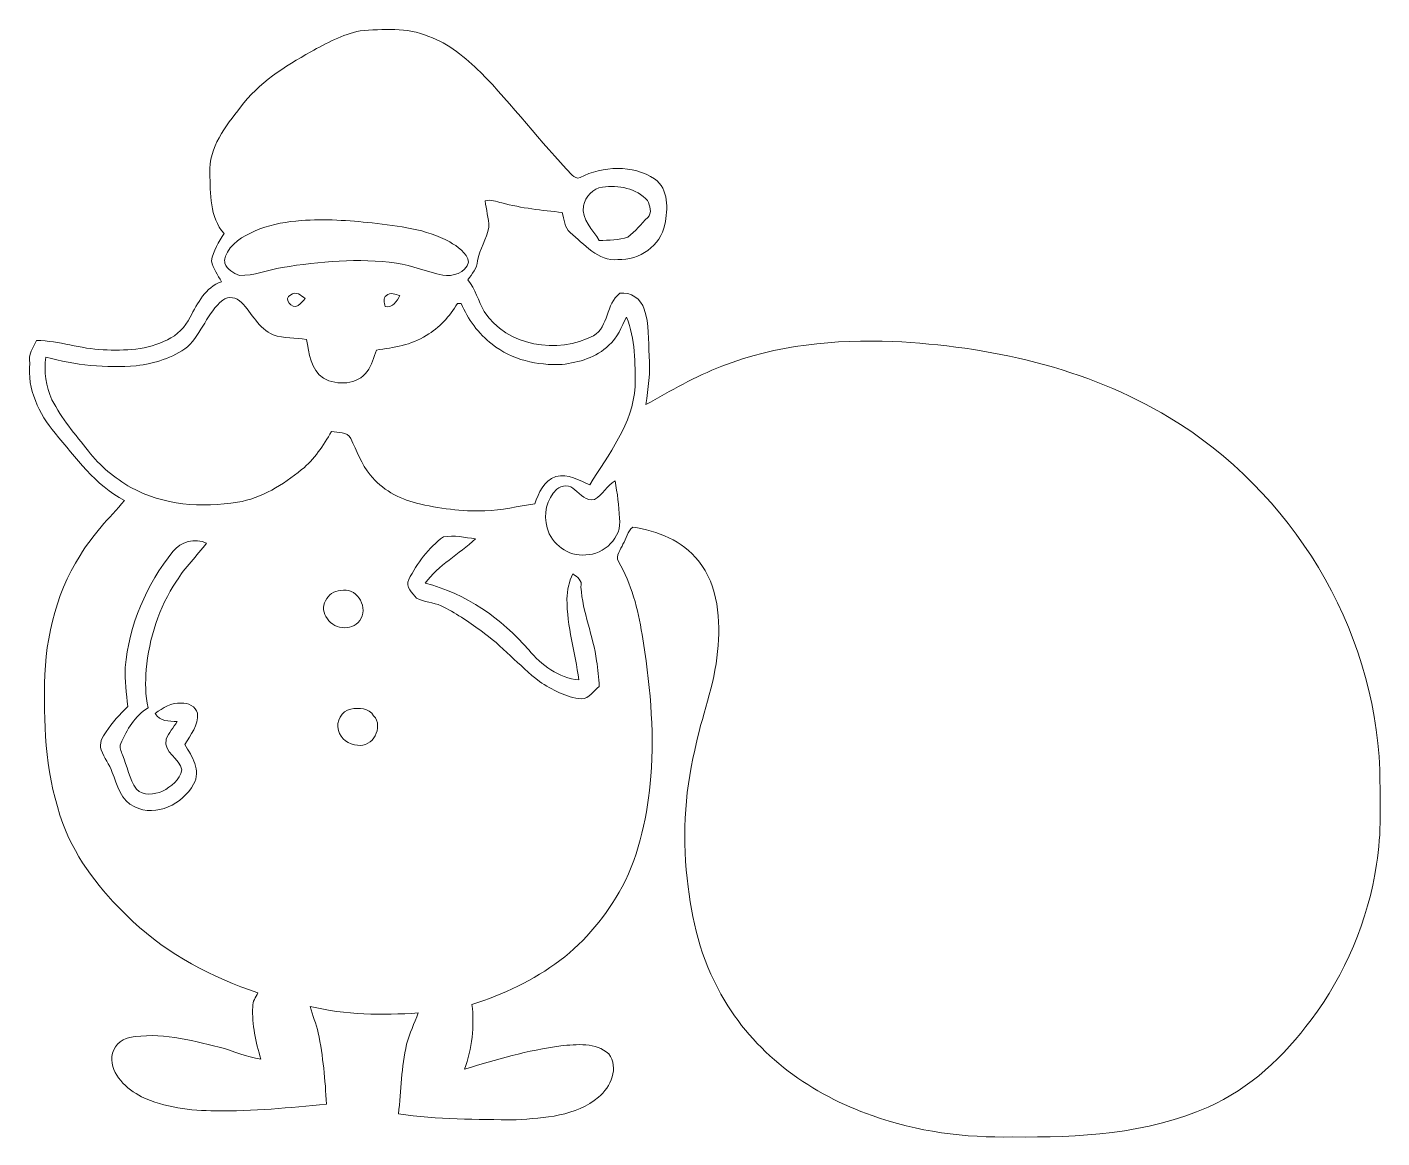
# Model space of a CAD drawing. Header units: centimetres. Extents: x -16.3 to 16.3, y -13.4 to 13.4.
import ezdxf

# ---------------------------------------------------------------- set-up
doc = ezdxf.new("R2010")
doc.units = ezdxf.units.CM
doc.header["$MEASUREMENT"] = 0
doc.layers.add('Layer 1', color=7, linetype='Continuous')

msp = doc.modelspace()

# ---------------------------------------------------------------- linework, layer by layer
at = {"layer": 'Layer 1', "color": 250, "lineweight": 9}
for points, knots in [([(-8.31537, 13.32325), (-7.76433, 13.36629), (-7.17942, 13.41533), (-6.65802, 13.19061), (-6.65802, 13.19061), (-6.17154, 13.02374), (-5.77749, 12.6752), (-5.40883, 12.32842), (-5.40883, 12.32842), (-4.63343, 11.53573), (-3.96738, 10.64461), (-3.19692, 9.84733), (-3.19692, 9.84733), (-3.14506, 9.80393), (-3.07768, 9.74291), (-3.00677, 9.78595), (-3.00677, 9.78595), (-2.45679, 10.07063), (-1.73959, 10.0985), (-1.21042, 9.75419), (-1.21042, 9.75419), (-0.86364, 9.50302), (-0.88975, 9.02853), (-0.96454, 8.65635), (-0.96454, 8.65635), (-1.06508, 8.142), (-1.57908, 7.78111), (-2.09413, 7.80722), (-2.09413, 7.80722), (-2.57638, 7.76277), (-2.91328, 8.18151), (-3.24701, 8.45985), (-3.24701, 8.45985), (-3.386, 8.58121), (-3.39059, 8.78088), (-3.4368, 8.94598), (-3.4368, 8.94598), (-3.92752, 8.99007), (-4.41823, 9.0497), (-4.89589, 9.17458), (-4.89589, 9.17458), (-5.02748, 9.20175), (-5.16436, 9.26172), (-5.30088, 9.22749), (-5.30088, 9.22749), (-5.27795, 9.01407), (-5.20528, 8.80698), (-5.20987, 8.59003), (-5.20987, 8.59003), (-5.25537, 8.30358), (-5.43, 8.06016), (-5.48009, 7.77511), (-5.48009, 7.77511), (-5.49316, 7.59449), (-5.61556, 7.46044), (-5.7154, 7.32109), (-5.7154, 7.32109), (-5.53336, 7.0939), (-5.46175, 6.80744), (-5.31958, 6.55768), (-5.31958, 6.55768), (-4.77807, 5.70678), (-3.5444, 5.51875), (-2.6868, 5.9696), (-2.6868, 5.9696), (-2.30686, 6.19114), (-2.39223, 6.73759), (-2.04792, 6.99406), (-2.04792, 6.99406), (-1.78863, 7.03957), (-1.53357, 6.85789), (-1.4616, 6.61165), (-1.4616, 6.61165), (-1.33249, 6.25182), (-1.36988, 5.85847), (-1.33919, 5.48382), (-1.33919, 5.48382), (-1.31097, 5.09012), (-1.36424, 4.69678), (-1.41927, 4.30766), (-1.41927, 4.30766), (-0.82272, 4.6421), (-0.23041, 4.99134), (0.41165, 5.23265), (0.41165, 5.23265), (1.71728, 5.7537), (3.14391, 5.88176), (4.53809, 5.83166), (4.53809, 5.83166), (6.85372, 5.71913), (9.2004, 5.20336), (11.20383, 3.99933), (11.20383, 3.99933), (14.14811, 2.22804), (16.15577, -1.05281), (16.27995, -4.50015), (16.27995, -4.50015), (16.28312, -5.25827), (16.33075, -6.02415), (16.20127, -6.77522), (16.20127, -6.77522), (16.00125, -8.13306), (15.44915, -9.43516), (14.62224, -10.52983), (14.62224, -10.52983), (13.98125, -11.41742), (13.14728, -12.18788), (12.13869, -12.63521), (12.13869, -12.63521), (10.66725, -13.29349), (9.01731, -13.37357), (7.43016, -13.3577), (7.43016, -13.3577), (6.27975, -13.38027), (5.11806, -13.23352), (4.03291, -12.84123), (4.03291, -12.84123), (2.59111, -12.34346), (1.2696, -11.39696), (0.48291, -10.07333), (0.48291, -10.07333), (-0.02368, -9.24218), (-0.29426, -8.28405), (-0.40327, -7.32202), (-0.40327, -7.32202), (-0.54156, -6.22559), (-0.50064, -5.10375), (-0.24064, -4.02813), (-0.24064, -4.02813), (-0.08824, -3.22557), (0.24126, -2.46286), (0.30828, -1.64371), (0.30828, -1.64371), (0.38801, -0.899), (0.33263, -0.06538), (-0.15562, 0.54141), (-0.15562, 0.54141), (-0.53239, 1.02577), (-1.1434, 1.26742), (-1.73571, 1.34962), (-1.73571, 1.34962), (-1.86659, 1.25543), (-1.88987, 1.07269), (-1.97454, 0.94393), (-1.97454, 0.94393), (-2.01617, 0.81163), (-2.16927, 0.66841), (-2.07932, 0.52412), (-2.07932, 0.52412), (-1.76605, -0.01388), (-1.61224, -0.62595), (-1.5124, -1.2359), (-1.5124, -1.2359), (-1.32896, -2.36514), (-1.21078, -3.51378), (-1.29756, -4.6582), (-1.29756, -4.6582), (-1.37658, -5.57507), (-1.56673, -6.49864), (-1.99042, -7.32273), (-1.99042, -7.32273), (-2.36224, -8.01029), (-2.87342, -8.62377), (-3.4936, -9.10073), (-3.4936, -9.10073), (-4.13142, -9.57592), (-4.85709, -9.92376), (-5.61521, -10.15941), (-5.61521, -10.15941), (-5.55313, -10.68964), (-5.6145, -11.22445), (-5.79512, -11.72539), (-5.79512, -11.72539), (-5.0363, -11.4848), (-4.26513, -11.26996), (-3.47561, -11.15883), (-3.47561, -11.15883), (-3.09285, -11.12461), (-2.62436, -11.0664), (-2.31815, -11.35603), (-2.31815, -11.35603), (-2.05956, -11.68165), (-2.2737, -12.16037), (-2.5598, -12.39638), (-2.5598, -12.39638), (-3.10837, -12.86028), (-3.86896, -12.89767), (-4.55264, -12.94389), (-4.55264, -12.94389), (-5.49844, -12.9333), (-6.45059, -12.94177), (-7.38756, -12.79678), (-7.38756, -12.79678), (-7.32371, -12.23798), (-7.32336, -11.6693), (-7.19036, -11.12038), (-7.19036, -11.12038), (-7.12545, -10.85862), (-7.00409, -10.61661), (-6.91096, -10.36508), (-6.91096, -10.36508), (-7.78126, -10.42576), (-8.66428, -10.41376), (-9.51658, -10.21021), (-9.51658, -10.21021), (-9.46049, -10.4247), (-9.37441, -10.63002), (-9.32325, -10.84592), (-9.32325, -10.84592), (-9.20437, -11.41071), (-9.15674, -11.98715), (-9.12323, -12.56253), (-9.12323, -12.56253), (-10.01188, -12.65073), (-10.9023, -12.74351), (-11.79624, -12.72375), (-11.79624, -12.72375), (-12.40513, -12.73398), (-13.02531, -12.64332), (-13.582, -12.38826), (-13.582, -12.38826), (-13.94042, -12.19882), (-14.33165, -11.86051), (-14.30025, -11.41636), (-14.30025, -11.41636), (-14.2812, -11.19129), (-14.09282, -11.00255), (-13.87516, -10.9574), (-13.87516, -10.9574), (-13.14561, -10.82757), (-12.41607, -11.0089), (-11.71333, -11.19164), (-11.71333, -11.19164), (-11.37537, -11.27878), (-11.05329, -11.43082), (-10.70615, -11.48021), (-10.70615, -11.48021), (-10.83245, -11.0717), (-10.91923, -10.64695), (-10.90441, -10.21762), (-10.90441, -10.21762), (-10.90759, -10.08815), (-10.83633, -9.98479), (-10.77636, -9.87931), (-10.77636, -9.87931), (-11.88267, -9.5163), (-12.941, -8.95679), (-13.79402, -8.15598), (-13.79402, -8.15598), (-14.45936, -7.54533), (-15.04179, -6.82637), (-15.40586, -5.99487), (-15.40586, -5.99487), (-15.83695, -4.93266), (-15.93996, -3.76673), (-15.92762, -2.63113), (-15.92762, -2.63113), (-15.93644, -1.48355), (-15.69161, -0.30244), (-15.06261, 0.67123), (-15.06261, 0.67123), (-14.77439, 1.16441), (-14.36552, 1.56552), (-13.99616, 1.99485), (-13.99616, 1.99485), (-14.70101, 2.36562), (-15.16773, 3.02637), (-15.66938, 3.62045), (-15.66938, 3.62045), (-16.05885, 4.08823), (-16.34495, 4.68265), (-16.28251, 5.30708), (-16.28251, 5.30708), (-16.31779, 5.51169), (-16.20631, 5.68632), (-16.11424, 5.8553), (-16.11424, 5.8553), (-15.57131, 5.8493), (-15.05343, 5.65069), (-14.51192, 5.63199), (-14.51192, 5.63199), (-13.98805, 5.60518), (-13.43701, 5.6267), (-12.96111, 5.87223), (-12.96111, 5.87223), (-12.72404, 5.98547), (-12.53143, 6.17985), (-12.4136, 6.4141), (-12.4136, 6.4141), (-12.23474, 6.75312), (-12.04248, 7.14047), (-11.65442, 7.27029), (-11.65442, 7.27029), (-11.74755, 7.43257), (-11.85656, 7.59026), (-11.89925, 7.77476), (-11.89925, 7.77476), (-11.8555, 8.01959), (-11.72709, 8.23337), (-11.59233, 8.43693), (-11.59233, 8.43693), (-11.95005, 8.82921), (-11.92147, 9.40001), (-11.9377, 9.89319), (-11.9377, 9.89319), (-11.96733, 10.51373), (-11.55811, 11.02102), (-11.19793, 11.4814), (-11.19793, 11.4814), (-10.76366, 12.0716), (-10.13007, 12.46283), (-9.50282, 12.81878), (-9.50282, 12.81878), (-9.12711, 13.02621), (-8.73905, 13.2347), (-8.31537, 13.32325), (-8.31537, 13.32325), (-8.31537, 13.32325), (-8.31537, 13.32325), (-8.31537, 13.32325)], [0, 0, 0, 0, 0.01234568, 0.01234568, 0.01234568, 0.01234568, 0.02469136, 0.02469136, 0.02469136, 0.02469136, 0.03703704, 0.03703704, 0.03703704, 0.03703704, 0.04938272, 0.04938272, 0.04938272, 0.04938272, 0.0617284, 0.0617284, 0.0617284, 0.0617284, 0.07407407, 0.07407407, 0.07407407, 0.07407407, 0.08641975, 0.08641975, 0.08641975, 0.08641975, 0.09876543, 0.09876543, 0.09876543, 0.09876543, 0.11111111, 0.11111111, 0.11111111, 0.11111111, 0.12345679, 0.12345679, 0.12345679, 0.12345679, 0.13580247, 0.13580247, 0.13580247, 0.13580247, 0.14814815, 0.14814815, 0.14814815, 0.14814815, 0.16049383, 0.16049383, 0.16049383, 0.16049383, 0.17283951, 0.17283951, 0.17283951, 0.17283951, 0.18518519, 0.18518519, 0.18518519, 0.18518519, 0.19753086, 0.19753086, 0.19753086, 0.19753086, 0.20987654, 0.20987654, 0.20987654, 0.20987654, 0.22222222, 0.22222222, 0.22222222, 0.22222222, 0.2345679, 0.2345679, 0.2345679, 0.2345679, 0.24691358, 0.24691358, 0.24691358, 0.24691358, 0.25925926, 0.25925926, 0.25925926, 0.25925926, 0.27160494, 0.27160494, 0.27160494, 0.27160494, 0.28395062, 0.28395062, 0.28395062, 0.28395062, 0.2962963, 0.2962963, 0.2962963, 0.2962963, 0.30864198, 0.30864198, 0.30864198, 0.30864198, 0.32098765, 0.32098765, 0.32098765, 0.32098765, 0.33333333, 0.33333333, 0.33333333, 0.33333333, 0.34567901, 0.34567901, 0.34567901, 0.34567901, 0.35802469, 0.35802469, 0.35802469, 0.35802469, 0.37037037, 0.37037037, 0.37037037, 0.37037037, 0.38271605, 0.38271605, 0.38271605, 0.38271605, 0.39506173, 0.39506173, 0.39506173, 0.39506173, 0.40740741, 0.40740741, 0.40740741, 0.40740741, 0.41975309, 0.41975309, 0.41975309, 0.41975309, 0.43209877, 0.43209877, 0.43209877, 0.43209877, 0.44444444, 0.44444444, 0.44444444, 0.44444444, 0.45679012, 0.45679012, 0.45679012, 0.45679012, 0.4691358, 0.4691358, 0.4691358, 0.4691358, 0.48148148, 0.48148148, 0.48148148, 0.48148148, 0.49382716, 0.49382716, 0.49382716, 0.49382716, 0.50617284, 0.50617284, 0.50617284, 0.50617284, 0.51851852, 0.51851852, 0.51851852, 0.51851852, 0.5308642, 0.5308642, 0.5308642, 0.5308642, 0.54320988, 0.54320988, 0.54320988, 0.54320988, 0.55555556, 0.55555556, 0.55555556, 0.55555556, 0.56790123, 0.56790123, 0.56790123, 0.56790123, 0.58024691, 0.58024691, 0.58024691, 0.58024691, 0.59259259, 0.59259259, 0.59259259, 0.59259259, 0.60493827, 0.60493827, 0.60493827, 0.60493827, 0.61728395, 0.61728395, 0.61728395, 0.61728395, 0.62962963, 0.62962963, 0.62962963, 0.62962963, 0.64197531, 0.64197531, 0.64197531, 0.64197531, 0.65432099, 0.65432099, 0.65432099, 0.65432099, 0.66666667, 0.66666667, 0.66666667, 0.66666667, 0.67901235, 0.67901235, 0.67901235, 0.67901235, 0.69135802, 0.69135802, 0.69135802, 0.69135802, 0.7037037, 0.7037037, 0.7037037, 0.7037037, 0.71604938, 0.71604938, 0.71604938, 0.71604938, 0.72839506, 0.72839506, 0.72839506, 0.72839506, 0.74074074, 0.74074074, 0.74074074, 0.74074074, 0.75308642, 0.75308642, 0.75308642, 0.75308642, 0.7654321, 0.7654321, 0.7654321, 0.7654321, 0.77777778, 0.77777778, 0.77777778, 0.77777778, 0.79012346, 0.79012346, 0.79012346, 0.79012346, 0.80246914, 0.80246914, 0.80246914, 0.80246914, 0.81481481, 0.81481481, 0.81481481, 0.81481481, 0.82716049, 0.82716049, 0.82716049, 0.82716049, 0.83950617, 0.83950617, 0.83950617, 0.83950617, 0.85185185, 0.85185185, 0.85185185, 0.85185185, 0.86419753, 0.86419753, 0.86419753, 0.86419753, 0.87654321, 0.87654321, 0.87654321, 0.87654321, 0.88888889, 0.88888889, 0.88888889, 0.88888889, 0.90123457, 0.90123457, 0.90123457, 0.90123457, 0.91358025, 0.91358025, 0.91358025, 0.91358025, 0.92592593, 0.92592593, 0.92592593, 0.92592593, 0.9382716, 0.9382716, 0.9382716, 0.9382716, 0.95061728, 0.95061728, 0.95061728, 0.95061728, 0.96296296, 0.96296296, 0.96296296, 0.96296296, 0.97530864, 0.97530864, 0.97530864, 0.97530864, 1, 1, 1, 1]), ([(-2.46808, 9.55735), (-2.69703, 9.52488), (-2.88189, 9.32663), (-2.92669, 9.10437), (-2.92669, 9.10437), (-2.98278, 8.76713), (-2.6935, 8.53218), (-2.54604, 8.26406), (-2.54604, 8.26406), (-2.31568, 8.28523), (-2.07367, 8.269), (-1.85319, 8.34907), (-1.85319, 8.34907), (-1.67397, 8.48314), (-1.54027, 8.66976), (-1.37623, 8.8211), (-1.37623, 8.8211), (-1.26934, 8.9294), (-1.3152, 9.11144), (-1.38152, 9.23103), (-1.38152, 9.23103), (-1.64963, 9.52524), (-2.08708, 9.61097), (-2.46808, 9.55735), (-2.46808, 9.55735), (-2.46808, 9.55735), (-2.46808, 9.55735), (-2.46808, 9.55735)], [0, 0, 0, 0, 0.125, 0.125, 0.125, 0.125, 0.25, 0.25, 0.25, 0.25, 0.375, 0.375, 0.375, 0.375, 0.5, 0.5, 0.5, 0.5, 0.625, 0.625, 0.625, 0.625, 0.75, 0.75, 0.75, 0.75, 1, 1, 1, 1]), ([(-9.736, 8.74878), (-10.07467, 8.72268), (-10.41299, 8.66447), (-10.73261, 8.54698), (-10.73261, 8.54698), (-11.02753, 8.42175), (-11.3475, 8.27888), (-11.51225, 7.98608), (-11.51225, 7.98608), (-11.55952, 7.90705), (-11.59762, 7.80969), (-11.57222, 7.71726), (-11.57222, 7.71726), (-11.52001, 7.56592), (-11.36726, 7.47949), (-11.2258, 7.42622), (-11.2258, 7.42622), (-10.86808, 7.40893), (-10.53717, 7.56204), (-10.18968, 7.61566), (-10.18968, 7.61566), (-9.28233, 7.76771), (-8.35347, 7.84496), (-7.43766, 7.72326), (-7.43766, 7.72326), (-7.05489, 7.67104), (-6.70106, 7.50206), (-6.32182, 7.43327), (-6.32182, 7.43327), (-6.07735, 7.38847), (-5.77219, 7.48513), (-5.69599, 7.74336), (-5.69599, 7.74336), (-5.73304, 7.97479), (-5.96763, 8.1226), (-6.15284, 8.23408), (-6.15284, 8.23408), (-6.72469, 8.54664), (-7.3858, 8.61896), (-8.02292, 8.68986), (-8.02292, 8.68986), (-8.59124, 8.75478), (-9.16451, 8.78829), (-9.736, 8.74878), (-9.736, 8.74878), (-9.736, 8.74878), (-9.736, 8.74878), (-9.736, 8.74878)], [0, 0, 0, 0, 0.07692308, 0.07692308, 0.07692308, 0.07692308, 0.15384615, 0.15384615, 0.15384615, 0.15384615, 0.23076923, 0.23076923, 0.23076923, 0.23076923, 0.30769231, 0.30769231, 0.30769231, 0.30769231, 0.38461538, 0.38461538, 0.38461538, 0.38461538, 0.46153846, 0.46153846, 0.46153846, 0.46153846, 0.53846154, 0.53846154, 0.53846154, 0.53846154, 0.61538462, 0.61538462, 0.61538462, 0.61538462, 0.69230769, 0.69230769, 0.69230769, 0.69230769, 0.76923077, 0.76923077, 0.76923077, 0.76923077, 0.84615385, 0.84615385, 0.84615385, 0.84615385, 1, 1, 1, 1]), ([(-11.6269, 6.83073), (-12.00014, 6.52804), (-12.13032, 6.03098), (-12.47604, 5.70501), (-12.47604, 5.70501), (-12.83023, 5.4295), (-13.27367, 5.30426), (-13.71182, 5.24676), (-13.71182, 5.24676), (-14.44525, 5.18537), (-15.18537, 5.25487), (-15.89269, 5.45701), (-15.89269, 5.45701), (-15.9375, 5.10847), (-15.89446, 4.74793), (-15.74594, 4.42725), (-15.74594, 4.42725), (-15.51875, 3.97182), (-15.17796, 3.58694), (-14.86752, 3.18759), (-14.86752, 3.18759), (-14.58988, 2.82882), (-14.23252, 2.53636), (-13.842, 2.30882), (-13.842, 2.30882), (-13.06306, 1.88196), (-12.13102, 1.81317), (-11.26672, 1.95463), (-11.26672, 1.95463), (-10.68499, 2.05024), (-10.1738, 2.37585), (-9.72295, 2.73992), (-9.72295, 2.73992), (-9.41533, 2.98616), (-9.20014, 3.32306), (-9.0047, 3.66067), (-9.0047, 3.66067), (-8.84596, 3.63033), (-8.62193, 3.6649), (-8.53938, 3.49028), (-8.53938, 3.49028), (-8.39546, 3.19147), (-8.28221, 2.87221), (-8.06984, 2.61256), (-8.06984, 2.61256), (-7.79361, 2.26261), (-7.38227, 2.03895), (-6.95294, 1.93523), (-6.95294, 1.93523), (-6.41601, 1.79765), (-5.85933, 1.72921), (-5.30442, 1.74473), (-5.30442, 1.74473), (-4.89766, 1.75108), (-4.5036, 1.86291), (-4.10179, 1.91195), (-4.10179, 1.91195), (-4.00407, 2.17688), (-3.88765, 2.47392), (-3.59097, 2.57094), (-3.59097, 2.57094), (-3.3031, 2.64784), (-3.02829, 2.48168), (-2.77499, 2.37021), (-2.77499, 2.37021), (-2.32344, 3.11386), (-1.73536, 3.84129), (-1.68138, 4.74758), (-1.68138, 4.74758), (-1.67997, 5.3032), (-1.6715, 5.89587), (-1.88882, 6.41868), (-1.88882, 6.41868), (-2.01687, 6.18338), (-2.09554, 5.91033), (-2.31532, 5.73923), (-2.31532, 5.73923), (-2.61342, 5.44431), (-3.03605, 5.32966), (-3.43963, 5.27639), (-3.43963, 5.27639), (-4.03335, 5.25064), (-4.65812, 5.38505), (-5.12767, 5.76675), (-5.12767, 5.76675), (-5.4667, 6.01511), (-5.70799, 6.37), (-5.87838, 6.75029), (-5.87838, 6.75029), (-5.9006, 6.74959), (-5.94435, 6.74818), (-5.96622, 6.74747), (-5.96622, 6.74747), (-6.15566, 6.43985), (-6.40261, 6.1608), (-6.71729, 5.97736), (-6.71729, 5.97736), (-7.07535, 5.74594), (-7.50539, 5.67997), (-7.91955, 5.62599), (-7.91955, 5.62599), (-7.98411, 5.44854), (-8.0335, 5.26298), (-8.13969, 5.10422), (-8.13969, 5.10422), (-8.38134, 4.7885), (-8.86429, 4.76204), (-9.19484, 4.94372), (-9.19484, 4.94372), (-9.51164, 5.14163), (-9.53951, 5.55508), (-9.60724, 5.88281), (-9.60724, 5.88281), (-9.87394, 5.91703), (-10.15194, 5.90045), (-10.40769, 5.99112), (-10.40769, 5.99112), (-10.76648, 6.14175), (-10.91606, 6.5157), (-11.17605, 6.77393), (-11.17605, 6.77393), (-11.28894, 6.89317), (-11.49108, 6.93868), (-11.6269, 6.83073), (-11.6269, 6.83073), (-11.6269, 6.83073), (-11.6269, 6.83073), (-11.6269, 6.83073)], [0, 0, 0, 0, 0.03030303, 0.03030303, 0.03030303, 0.03030303, 0.06060606, 0.06060606, 0.06060606, 0.06060606, 0.09090909, 0.09090909, 0.09090909, 0.09090909, 0.12121212, 0.12121212, 0.12121212, 0.12121212, 0.15151515, 0.15151515, 0.15151515, 0.15151515, 0.18181818, 0.18181818, 0.18181818, 0.18181818, 0.21212121, 0.21212121, 0.21212121, 0.21212121, 0.24242424, 0.24242424, 0.24242424, 0.24242424, 0.27272727, 0.27272727, 0.27272727, 0.27272727, 0.3030303, 0.3030303, 0.3030303, 0.3030303, 0.33333333, 0.33333333, 0.33333333, 0.33333333, 0.36363636, 0.36363636, 0.36363636, 0.36363636, 0.39393939, 0.39393939, 0.39393939, 0.39393939, 0.42424242, 0.42424242, 0.42424242, 0.42424242, 0.45454545, 0.45454545, 0.45454545, 0.45454545, 0.48484848, 0.48484848, 0.48484848, 0.48484848, 0.51515152, 0.51515152, 0.51515152, 0.51515152, 0.54545455, 0.54545455, 0.54545455, 0.54545455, 0.57575758, 0.57575758, 0.57575758, 0.57575758, 0.60606061, 0.60606061, 0.60606061, 0.60606061, 0.63636364, 0.63636364, 0.63636364, 0.63636364, 0.66666667, 0.66666667, 0.66666667, 0.66666667, 0.6969697, 0.6969697, 0.6969697, 0.6969697, 0.72727273, 0.72727273, 0.72727273, 0.72727273, 0.75757576, 0.75757576, 0.75757576, 0.75757576, 0.78787879, 0.78787879, 0.78787879, 0.78787879, 0.81818182, 0.81818182, 0.81818182, 0.81818182, 0.84848485, 0.84848485, 0.84848485, 0.84848485, 0.87878788, 0.87878788, 0.87878788, 0.87878788, 0.90909091, 0.90909091, 0.90909091, 0.90909091, 0.93939394, 0.93939394, 0.93939394, 0.93939394, 1, 1, 1, 1]), ([(-9.98577, 6.9542), (-10.18121, 6.87765), (-9.96143, 6.59331), (-9.80656, 6.7002), (-9.80656, 6.7002), (-9.7413, 6.74606), (-9.69155, 6.80991), (-9.63758, 6.86777), (-9.63758, 6.86777), (-9.73283, 6.94538), (-9.86618, 7.05651), (-9.98577, 6.9542), (-9.98577, 6.9542), (-9.98577, 6.9542), (-9.98577, 6.9542), (-9.98577, 6.9542)], [0, 0, 0, 0, 0.2, 0.2, 0.2, 0.2, 0.4, 0.4, 0.4, 0.4, 0.6, 0.6, 0.6, 0.6, 1, 1, 1, 1]), ([(-7.6779, 6.93974), (-7.7802, 6.88611), (-7.72129, 6.7637), (-7.7093, 6.67163), (-7.7093, 6.67163), (-7.51703, 6.63353), (-7.43272, 6.81168), (-7.35193, 6.94009), (-7.35193, 6.94009), (-7.45635, 6.97043), (-7.58441, 7.02687), (-7.6779, 6.93974), (-7.6779, 6.93974), (-7.6779, 6.93974), (-7.6779, 6.93974), (-7.6779, 6.93974)], [0, 0, 0, 0, 0.2, 0.2, 0.2, 0.2, 0.4, 0.4, 0.4, 0.4, 0.6, 0.6, 0.6, 0.6, 1, 1, 1, 1]), ([(-2.66034, 2.02343), (-2.85225, 1.95993), (-2.99971, 2.15395), (-3.13694, 2.25203), (-3.13694, 2.25203), (-3.24454, 2.37797), (-3.45303, 2.37585), (-3.57015, 2.26578), (-3.57015, 2.26578), (-3.81957, 2.03613), (-3.89436, 1.65618), (-3.80228, 1.33657), (-3.80228, 1.33657), (-3.69786, 0.9337), (-3.29005, 0.64371), (-2.87201, 0.68463), (-2.87201, 0.68463), (-2.43104, 0.68851), (-1.98371, 1.10585), (-2.06027, 1.56693), (-2.06027, 1.56693), (-2.06203, 1.86997), (-2.11283, 2.16948), (-2.16363, 2.46722), (-2.16363, 2.46722), (-2.3633, 2.35856), (-2.46102, 2.13032), (-2.66034, 2.02343), (-2.66034, 2.02343), (-2.66034, 2.02343), (-2.66034, 2.02343), (-2.66034, 2.02343)], [0, 0, 0, 0, 0.11111111, 0.11111111, 0.11111111, 0.11111111, 0.22222222, 0.22222222, 0.22222222, 0.22222222, 0.33333333, 0.33333333, 0.33333333, 0.33333333, 0.44444444, 0.44444444, 0.44444444, 0.44444444, 0.55555556, 0.55555556, 0.55555556, 0.55555556, 0.66666667, 0.66666667, 0.66666667, 0.66666667, 0.77777778, 0.77777778, 0.77777778, 0.77777778, 1, 1, 1, 1]), ([(-12.82741, 0.76366), (-13.46805, -0.03081), (-13.88891, -1.01188), (-13.97817, -2.03247), (-13.97817, -2.03247), (-13.9891, -2.34609), (-13.951, -2.65865), (-13.91925, -2.97051), (-13.91925, -2.97051), (-14.10446, -3.16489), (-14.29496, -3.35786), (-14.4389, -3.58646), (-14.4389, -3.58646), (-14.52921, -3.70887), (-14.61916, -3.86339), (-14.55496, -4.02248), (-14.55496, -4.02248), (-14.49075, -4.21299), (-14.35599, -4.37103), (-14.29108, -4.56189), (-14.29108, -4.56189), (-14.16902, -4.86845), (-14.08788, -5.25157), (-13.74886, -5.39621), (-13.74886, -5.39621), (-13.23345, -5.65197), (-12.59105, -5.32318), (-12.32893, -4.85046), (-12.32893, -4.85046), (-12.13984, -4.51532), (-12.36633, -4.17136), (-12.5406, -3.8909), (-12.5406, -3.8909), (-12.40478, -3.65595), (-12.20722, -3.42735), (-12.23262, -3.13737), (-12.23262, -3.13737), (-12.28378, -2.97403), (-12.45805, -2.87455), (-12.62668, -2.89078), (-12.62668, -2.89078), (-12.86268, -2.87526), (-13.07259, -3.00649), (-13.25427, -3.13984), (-13.25427, -3.13984), (-13.14773, -3.33457), (-12.91772, -3.32681), (-12.72616, -3.33634), (-12.72616, -3.33634), (-12.808, -3.48239), (-12.93395, -3.60515), (-12.98933, -3.76532), (-12.98933, -3.76532), (-13.062, -4.09551), (-12.66901, -4.21899), (-12.60904, -4.5005), (-12.60904, -4.5005), (-12.65701, -4.7418), (-12.87327, -4.90548), (-13.07823, -5.01732), (-13.07823, -5.01732), (-13.27543, -5.09705), (-13.54919, -5.13833), (-13.71006, -4.96864), (-13.71006, -4.96864), (-13.88256, -4.71923), (-13.93195, -4.41301), (-14.04484, -4.13714), (-14.04484, -4.13714), (-14.07412, -4.05248), (-14.13092, -3.95864), (-14.08435, -3.86938), (-14.08435, -3.86938), (-13.93689, -3.53389), (-13.74992, -3.19981), (-13.42642, -3.00508), (-13.42642, -3.00508), (-13.49945, -2.70381), (-13.49239, -2.38948), (-13.47052, -2.08257), (-13.47052, -2.08257), (-13.40173, -1.32868), (-13.16995, -0.58255), (-12.74274, 0.04646), (-12.74274, 0.04646), (-12.54236, 0.38654), (-12.24885, 0.65465), (-12.01566, 0.96968), (-12.01566, 0.96968), (-12.30036, 1.09174), (-12.63655, 1.0039), (-12.82741, 0.76366), (-12.82741, 0.76366), (-12.82741, 0.76366), (-12.82741, 0.76366), (-12.82741, 0.76366)], [0, 0, 0, 0, 0.04, 0.04, 0.04, 0.04, 0.08, 0.08, 0.08, 0.08, 0.12, 0.12, 0.12, 0.12, 0.16, 0.16, 0.16, 0.16, 0.2, 0.2, 0.2, 0.2, 0.24, 0.24, 0.24, 0.24, 0.28, 0.28, 0.28, 0.28, 0.32, 0.32, 0.32, 0.32, 0.36, 0.36, 0.36, 0.36, 0.4, 0.4, 0.4, 0.4, 0.44, 0.44, 0.44, 0.44, 0.48, 0.48, 0.48, 0.48, 0.52, 0.52, 0.52, 0.52, 0.56, 0.56, 0.56, 0.56, 0.6, 0.6, 0.6, 0.6, 0.64, 0.64, 0.64, 0.64, 0.68, 0.68, 0.68, 0.68, 0.72, 0.72, 0.72, 0.72, 0.76, 0.76, 0.76, 0.76, 0.8, 0.8, 0.8, 0.8, 0.84, 0.84, 0.84, 0.84, 0.88, 0.88, 0.88, 0.88, 0.92, 0.92, 0.92, 0.92, 1, 1, 1, 1]), ([(-6.30418, 1.1182), (-6.66684, 0.85961), (-6.93283, 0.47967), (-7.14203, 0.0902), (-7.14203, 0.0902), (-7.22352, -0.0929), (-7.05242, -0.23366), (-6.95435, -0.35995), (-6.95435, -0.35995), (-6.76985, -0.45661), (-6.54972, -0.45838), (-6.35992, -0.54587), (-6.35992, -0.54587), (-6.01879, -0.70567), (-5.7101, -0.9244), (-5.4046, -1.14312), (-5.4046, -1.14312), (-4.8906, -1.50295), (-4.48138, -1.98696), (-3.98643, -2.37008), (-3.98643, -2.37008), (-3.68234, -2.57293), (-3.34402, -2.75002), (-2.97572, -2.79271), (-2.97572, -2.79271), (-2.7884, -2.77789), (-2.67657, -2.59797), (-2.54463, -2.48967), (-2.54463, -2.48967), (-2.56262, -2.28259), (-2.5785, -2.07657), (-2.60919, -1.87125), (-2.60919, -1.87125), (-2.69068, -1.26835), (-2.94821, -0.70215), (-2.98595, -0.09149), (-2.98595, -0.09149), (-2.94327, 0.07186), (-3.0805, 0.15229), (-3.18669, 0.22602), (-3.18669, 0.22602), (-3.27523, 0.03693), (-3.31474, -0.17016), (-3.32356, -0.3783), (-3.32356, -0.3783), (-3.32568, -1.04011), (-3.12601, -1.67793), (-3.03746, -2.3288), (-3.03746, -2.3288), (-3.52959, -2.29247), (-3.93951, -1.9725), (-4.24643, -1.60773), (-4.24643, -1.60773), (-4.90789, -0.8556), (-5.75773, -0.23613), (-6.74515, -0.00223), (-6.74515, -0.00223), (-6.42554, 0.44122), (-5.9186, 0.69592), (-5.5323, 1.07269), (-5.5323, 1.07269), (-5.7863, 1.10126), (-6.05159, 1.16476), (-6.30418, 1.1182), (-6.30418, 1.1182), (-6.30418, 1.1182), (-6.30418, 1.1182), (-6.30418, 1.1182)], [0, 0, 0, 0, 0.05555556, 0.05555556, 0.05555556, 0.05555556, 0.11111111, 0.11111111, 0.11111111, 0.11111111, 0.16666667, 0.16666667, 0.16666667, 0.16666667, 0.22222222, 0.22222222, 0.22222222, 0.22222222, 0.27777778, 0.27777778, 0.27777778, 0.27777778, 0.33333333, 0.33333333, 0.33333333, 0.33333333, 0.38888889, 0.38888889, 0.38888889, 0.38888889, 0.44444444, 0.44444444, 0.44444444, 0.44444444, 0.5, 0.5, 0.5, 0.5, 0.55555556, 0.55555556, 0.55555556, 0.55555556, 0.61111111, 0.61111111, 0.61111111, 0.61111111, 0.66666667, 0.66666667, 0.66666667, 0.66666667, 0.72222222, 0.72222222, 0.72222222, 0.72222222, 0.77777778, 0.77777778, 0.77777778, 0.77777778, 0.83333333, 0.83333333, 0.83333333, 0.83333333, 0.88888889, 0.88888889, 0.88888889, 0.88888889, 1, 1, 1, 1]), ([(-8.7821, -0.17757), (-9.10489, -0.1751), (-9.32572, -0.60478), (-9.10347, -0.8556), (-9.10347, -0.8556), (-8.92427, -1.141), (-8.44343, -1.15793), (-8.28891, -0.84536), (-8.28891, -0.84536), (-8.11993, -0.5307), (-8.42191, -0.08337), (-8.7821, -0.17757), (-8.7821, -0.17757), (-8.7821, -0.17757), (-8.7821, -0.17757), (-8.7821, -0.17757)], [0, 0, 0, 0, 0.2, 0.2, 0.2, 0.2, 0.4, 0.4, 0.4, 0.4, 0.6, 0.6, 0.6, 0.6, 1, 1, 1, 1]), ([(-8.53515, -3.03648), (-8.76023, -3.07952), (-8.90311, -3.33105), (-8.83148, -3.54906), (-8.83148, -3.54906), (-8.79585, -3.76178), (-8.57642, -3.89584), (-8.375, -3.90677), (-8.375, -3.90677), (-8.01304, -3.9738), (-7.73293, -3.46475), (-7.98764, -3.19699), (-7.98764, -3.19699), (-8.09488, -3.00402), (-8.34641, -3.00014), (-8.53515, -3.03648)], [0, 0, 0, 0, 0.2, 0.2, 0.2, 0.2, 0.4, 0.4, 0.4, 0.4, 0.6, 0.6, 0.6, 0.6, 1, 1, 1, 1])]:
    msp.add_open_spline(points, degree=3, knots=knots, dxfattribs=at)

doc.saveas('drawing.dxf')
